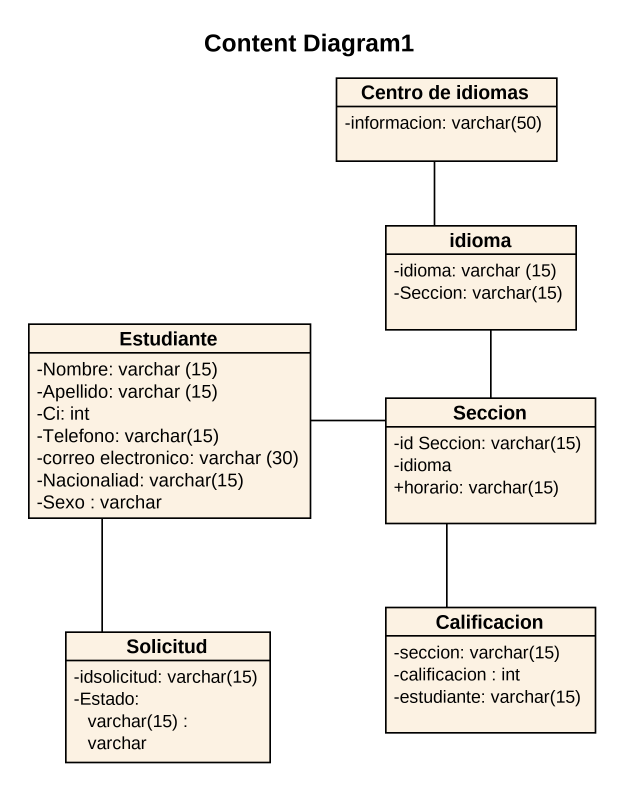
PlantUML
@startuml
title Content Diagram1
hide circle
hide empty members
skinparam classAttributeIconSize 0
class "Centro de idiomas" as Centro_de_idiomas {
  {field} -informacion: varchar(50)
}
class idioma {
  {field} -idioma: varchar (15)
  {field} -Seccion: varchar(15)
}
class Estudiante {
  {field} -Nombre: varchar (15)
  {field} -Apellido: varchar (15)
  -Ci: int
  {field} -Telefono: varchar(15)
  {field} -correo electronico: varchar (30)
  {field} -Nacionaliad: varchar(15)
  -Sexo : varchar
}
class Seccion {
  {field} -id Seccion: varchar(15)
  -idioma
  {field} +horario: varchar(15)
}
class Solicitud {
  {field} -idsolicitud: varchar(15)
  {field} -Estado: varchar(15) : varchar
}
class Calificacion {
  {field} -seccion: varchar(15)
  -calificacion : int
  {field} -estudiante: varchar(15)
}
Centro_de_idiomas -- idioma
idioma -- Seccion
Estudiante -right- Seccion
Solicitud -up- Estudiante
Calificacion -up- Seccion
@enduml
